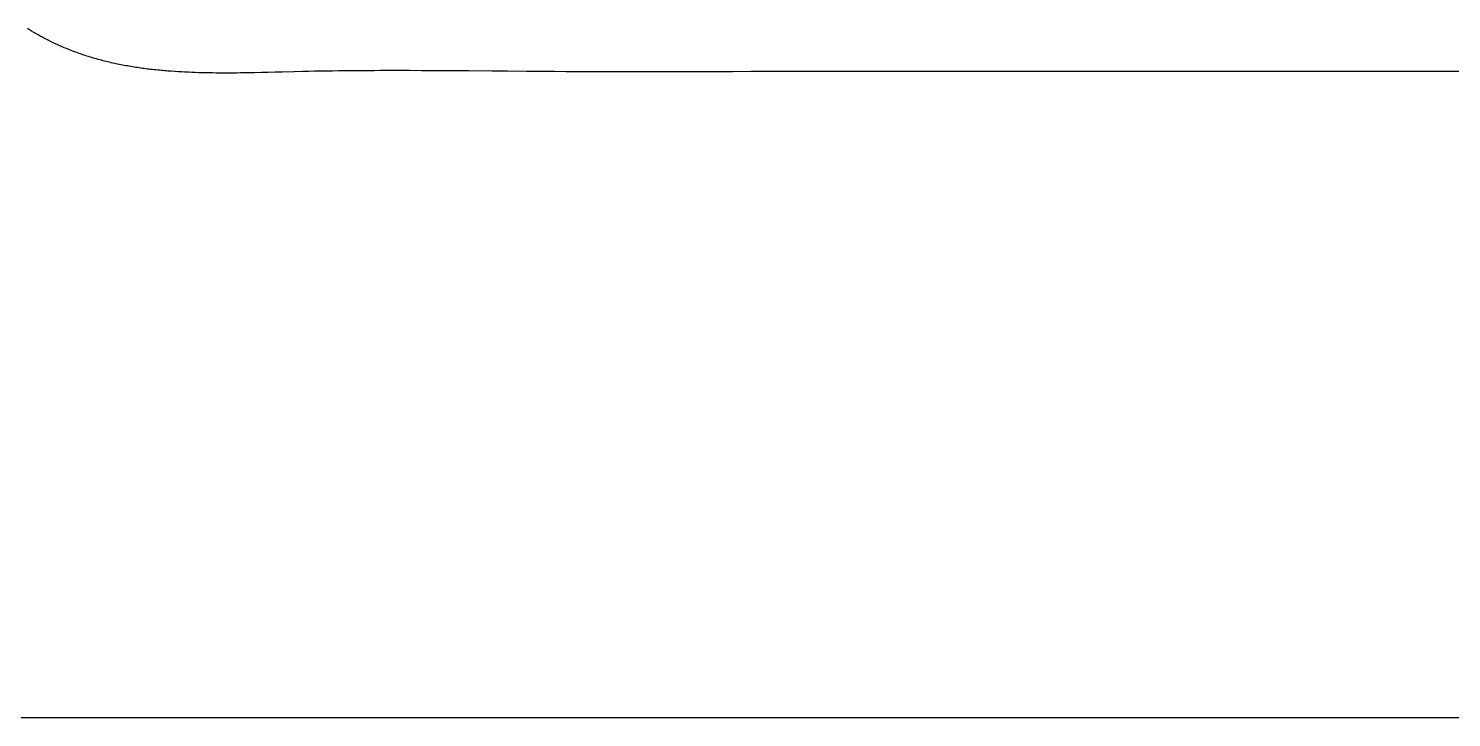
# Model space of a CAD drawing. Header units: millimetres. Extents: x -9 to 276, y -90 to 14.
# Drawn here: x 260.57 to 265.59, y 6.97 to 9.4 of the extents above; entities that cross this region are included whole.
import ezdxf

# ---------------------------------------------------------------- set-up
doc = ezdxf.new("R2010")
doc.units = ezdxf.units.MM
doc.layers.add('BLACK', color=7, linetype='CONTINUOUS')

msp = doc.modelspace()

# ---------------------------------------------------------------- linework, layer by layer
at = {"layer": 'BLACK', "linetype": 'Continuous'}
for p, q in [((260.577547, 9.397135), (260.57006, 9.401762)), ((260.58506, 9.392585), (260.577547, 9.397135)), ((260.592598, 9.388114), (260.58506, 9.392585)), ((260.60016, 9.383721), (260.592598, 9.388114)), ((260.607745, 9.379408), (260.60016, 9.383721)), ((260.615351, 9.375174), (260.607745, 9.379408)), ((260.622977, 9.37102), (260.615351, 9.375174)), ((260.630622, 9.366947), (260.622977, 9.37102)), ((260.638285, 9.362954), (260.630622, 9.366947)), ((260.645965, 9.359043), (260.638285, 9.362954)), ((260.65366, 9.355213), (260.645965, 9.359043)), ((260.66137, 9.351465), (260.65366, 9.355213)), ((260.669094, 9.347799), (260.66137, 9.351465)), ((260.67683, 9.344215), (260.669094, 9.347799)), ((260.684578, 9.340714), (260.67683, 9.344215)), ((260.692335, 9.337296), (260.684578, 9.340714)), ((260.700103, 9.333961), (260.692335, 9.337296)), ((260.707878, 9.330709), (260.700103, 9.333961)), ((260.713344, 9.328474), (260.707878, 9.330709)), ((260.718823, 9.326277), (260.713344, 9.328474)), ((260.724312, 9.324117), (260.718823, 9.326277)), ((260.729813, 9.321994), (260.724312, 9.324117)), ((260.735326, 9.319907), (260.729813, 9.321994)), ((260.740849, 9.317856), (260.735326, 9.319907)), ((260.746384, 9.315842), (260.740849, 9.317856)), ((260.751929, 9.313863), (260.746384, 9.315842)), ((260.757486, 9.31192), (260.751929, 9.313863)), ((260.763053, 9.310011), (260.757486, 9.31192)), ((260.768631, 9.308137), (260.763053, 9.310011)), ((260.77422, 9.306298), (260.768631, 9.308137)), ((260.779819, 9.304493), (260.77422, 9.306298)), ((260.785429, 9.302722), (260.779819, 9.304493)), ((260.791049, 9.300985), (260.785429, 9.302722)), ((260.796679, 9.299281), (260.791049, 9.300985)), ((260.80232, 9.297609), (260.796679, 9.299281)), ((260.80797, 9.295971), (260.80232, 9.297609)), ((260.813631, 9.294365), (260.80797, 9.295971)), ((260.819301, 9.292791), (260.813631, 9.294365)), ((260.824981, 9.291249), (260.819301, 9.292791)), ((260.83067, 9.289738), (260.824981, 9.291249)), ((260.836369, 9.288259), (260.83067, 9.289738)), ((260.842078, 9.28681), (260.836369, 9.288259)), ((260.847796, 9.285393), (260.842078, 9.28681)), ((260.853523, 9.284005), (260.847796, 9.285393)), ((260.859259, 9.282648), (260.853523, 9.284005)), ((260.865004, 9.28132), (260.859259, 9.282648)), ((260.870759, 9.280022), (260.865004, 9.28132)), ((260.876522, 9.278753), (260.870759, 9.280022)), ((260.882294, 9.277513), (260.876522, 9.278753)), ((260.888074, 9.276302), (260.882294, 9.277513)), ((260.893863, 9.275118), (260.888074, 9.276302)), ((260.899661, 9.273963), (260.893863, 9.275118)), ((260.905467, 9.272836), (260.899661, 9.273963)), ((260.911281, 9.271735), (260.905467, 9.272836)), ((260.917103, 9.270662), (260.911281, 9.271735)), ((260.922934, 9.269616), (260.917103, 9.270662)), ((260.928772, 9.268597), (260.922934, 9.269616)), ((260.934618, 9.267603), (260.928772, 9.268597)), ((260.940473, 9.266636), (260.934618, 9.267603)), ((260.946334, 9.265694), (260.940473, 9.266636)), ((260.952203, 9.264777), (260.946334, 9.265694)), ((260.95808, 9.263886), (260.952203, 9.264777)), ((260.963964, 9.263019), (260.95808, 9.263886)), ((260.969856, 9.262177), (260.963964, 9.263019)), ((260.975754, 9.261358), (260.969856, 9.262177)), ((260.98166, 9.260564), (260.975754, 9.261358)), ((260.987573, 9.259793), (260.98166, 9.260564)), ((260.993492, 9.259046), (260.987573, 9.259793)), ((260.999419, 9.258322), (260.993492, 9.259046)), ((261.005352, 9.25762), (260.999419, 9.258322)), ((261.011291, 9.25694), (261.005352, 9.25762)), ((261.017238, 9.256283), (261.011291, 9.25694)), ((261.02319, 9.255648), (261.017238, 9.256283)), ((261.029149, 9.255034), (261.02319, 9.255648)), ((261.035114, 9.254441), (261.029149, 9.255034)), ((261.041085, 9.253869), (261.035114, 9.254441)), ((261.047062, 9.253318), (261.041085, 9.253869)), ((261.053045, 9.252787), (261.047062, 9.253318)), ((261.059034, 9.252276), (261.053045, 9.252787)), ((261.065029, 9.251785), (261.059034, 9.252276)), ((261.077034, 9.250861), (261.065029, 9.251785)), ((261.089062, 9.250012), (261.077034, 9.250861)), ((261.10111, 9.249236), (261.089062, 9.250012)), ((261.113179, 9.248531), (261.10111, 9.249236)), ((261.125267, 9.247894), (261.113179, 9.248531)), ((261.137373, 9.247323), (261.125267, 9.247894)), ((261.149497, 9.246816), (261.137373, 9.247323)), ((261.161638, 9.24637), (261.149497, 9.246816)), ((261.173795, 9.245983), (261.161638, 9.24637)), ((261.185967, 9.245652), (261.173795, 9.245983)), ((261.198154, 9.245376), (261.185967, 9.245652)), ((261.210355, 9.245151), (261.198154, 9.245376)), ((261.222569, 9.244976), (261.210355, 9.245151)), ((261.234795, 9.244848), (261.222569, 9.244976)), ((261.247033, 9.244765), (261.234795, 9.244848)), ((261.259281, 9.244724), (261.247033, 9.244765)), ((261.271539, 9.244723), (261.259281, 9.244724)), ((261.283806, 9.244759), (261.271539, 9.244723)), ((261.296081, 9.244831), (261.283806, 9.244759)), ((261.308364, 9.244936), (261.296081, 9.244831)), ((261.320654, 9.245072), (261.308364, 9.244936)), ((261.332949, 9.245236), (261.320654, 9.245072)), ((261.34525, 9.245425), (261.332949, 9.245236)), ((261.357555, 9.245638), (261.34525, 9.245425)), ((261.369864, 9.245873), (261.357555, 9.245638)), ((261.394489, 9.246395), (261.369864, 9.245873)), ((261.419118, 9.246974), (261.394489, 9.246395)), ((261.443747, 9.24759), (261.419118, 9.246974)), ((261.468367, 9.248225), (261.443747, 9.24759)), ((261.510084, 9.24929), (261.468367, 9.248225)), ((261.539849, 9.25), (261.510084, 9.24929)), ((261.560964, 9.250459), (261.539849, 9.25)), ((261.582055, 9.250878), (261.560964, 9.250459)), ((261.603124, 9.251259), (261.582055, 9.250878)), ((261.624172, 9.251603), (261.603124, 9.251259)), ((261.645198, 9.251911), (261.624172, 9.251603)), ((261.666205, 9.252185), (261.645198, 9.251911)), ((261.687192, 9.252425), (261.666205, 9.252185)), ((261.70816, 9.252633), (261.687192, 9.252425)), ((261.72911, 9.252811), (261.70816, 9.252633)), ((261.750043, 9.252959), (261.72911, 9.252811)), ((261.77096, 9.25308), (261.750043, 9.252959)), ((261.791861, 9.253173), (261.77096, 9.25308)), ((261.812747, 9.25324), (261.791861, 9.253173)), ((261.833619, 9.253284), (261.812747, 9.25324)), ((261.854477, 9.253304), (261.833619, 9.253284)), ((261.875323, 9.253303), (261.854477, 9.253304)), ((261.916979, 9.25324), (261.875323, 9.253303)), ((261.958594, 9.253106), (261.916979, 9.25324)), ((262.000172, 9.25291), (261.958594, 9.253106)), ((262.041721, 9.252663), (262.000172, 9.25291)), ((262.083246, 9.252375), (262.041721, 9.252663)), ((262.124752, 9.252057), (262.083246, 9.252375)), ((262.207736, 9.251368), (262.124752, 9.252057)), ((262.261691, 9.250916), (262.207736, 9.251368)), ((262.329344, 9.250383), (262.261691, 9.250916)), ((262.385378, 9.25), (262.329344, 9.250383)), ((262.427109, 9.249763), (262.385378, 9.25)), ((262.468864, 9.249568), (262.427109, 9.249763)), ((262.510641, 9.249411), (262.468864, 9.249568)), ((262.55244, 9.249291), (262.510641, 9.249411)), ((262.594258, 9.249203), (262.55244, 9.249291)), ((262.636094, 9.249146), (262.594258, 9.249203)), ((262.677945, 9.249116), (262.636094, 9.249146)), ((262.719812, 9.249111), (262.677945, 9.249116)), ((262.761691, 9.249128), (262.719812, 9.249111)), ((262.803581, 9.249165), (262.761691, 9.249128)), ((262.88739, 9.249285), (262.803581, 9.249165)), ((262.971224, 9.249449), (262.88739, 9.249285)), ((263.055071, 9.249635), (262.971224, 9.249449)), ((263.12067, 9.249782), (263.055071, 9.249635)), ((263.230907, 9.25), (263.12067, 9.249782)), ((263.320306, 9.250126), (263.230907, 9.25)), ((263.409679, 9.250205), (263.320306, 9.250126)), ((263.499028, 9.250245), (263.409679, 9.250205)), ((263.588358, 9.250253), (263.499028, 9.250245)), ((263.677673, 9.250233), (263.588358, 9.250253)), ((263.766976, 9.250195), (263.677673, 9.250233)), ((263.945563, 9.250084), (263.766976, 9.250195)), ((264.076435, 9.25), (263.945563, 9.250084)), ((264.243115, 9.249918), (264.076435, 9.25)), ((264.409812, 9.249865), (264.243115, 9.249918)), ((264.576524, 9.249837), (264.409812, 9.249865)), ((264.743248, 9.249831), (264.576524, 9.249837)), ((265.076723, 9.249864), (264.743248, 9.249831)), ((265.410218, 9.24993), (265.076723, 9.249864)), ((265.767493, 9.25), (265.410218, 9.24993)), ((241.675, 6.975), (272.675, 6.975))]:
    msp.add_line(p, q, dxfattribs=at)

doc.saveas('drawing.dxf')
